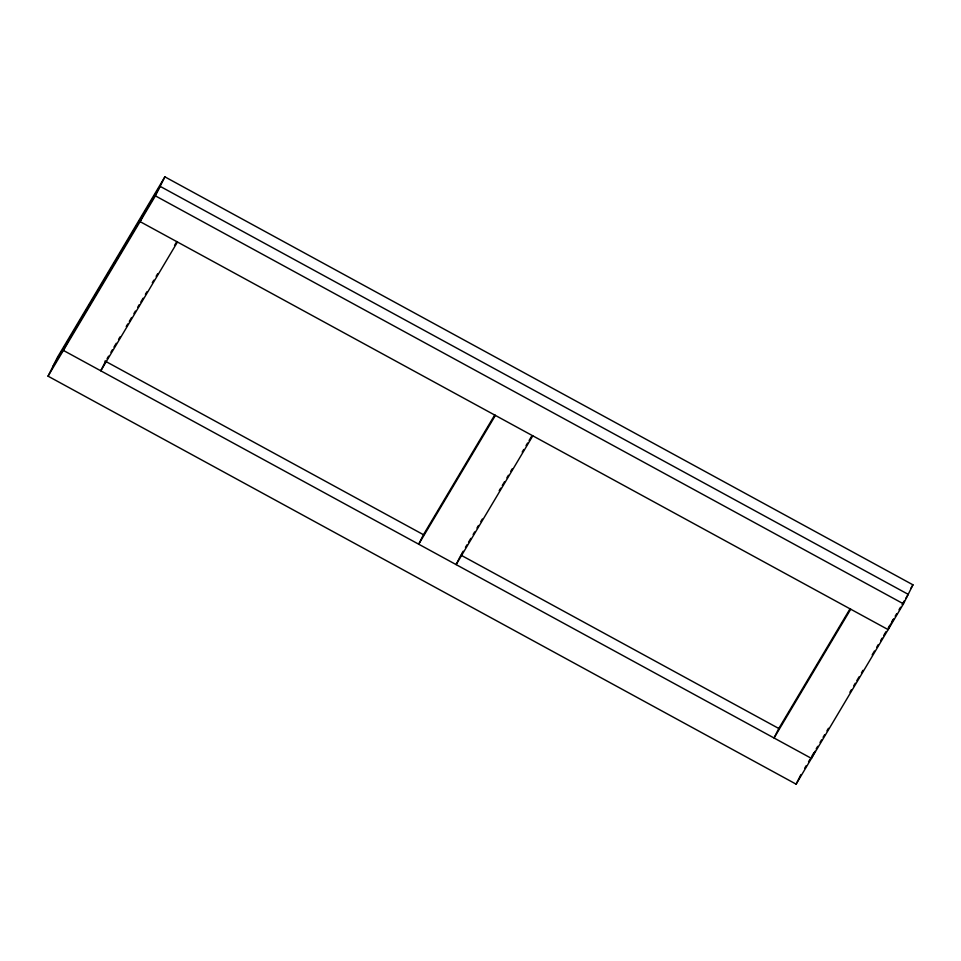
<?xml version="1.0" encoding="UTF-8"?>
<svg xmlns="http://www.w3.org/2000/svg" width="961" height="961" viewBox="0 0 961 961"><rect width="100%" height="100%" fill="white"/><g stroke="black" fill="none" stroke-linecap="round" stroke-linejoin="round"><path stroke-width="1.44" d="M48.05 376.171L57.528 357.156L164.884 176.848L912.95 584.829L903.472 603.844L796.116 784.152L48.05 376.171L155.406 195.864L164.884 176.848M68.123 340.903L63.39 350.417L811.456 758.397L815.012 751.262M144.811 212.117L140.066 221.619L888.132 629.611L892.877 620.097M105.53 361.3L100.785 370.814L177.473 242.016M460.271 556.287L456.127 564.6L532.802 435.813M796.116 784.152L800.861 774.65M52.795 366.658L160.139 186.35L908.205 594.342L905.911 598.198M107.067 358.729L108.593 356.147M110.899 352.291L112.437 349.708M113.963 347.137L116.269 343.269M118.563 339.413L120.101 336.83M126.227 326.524L127.765 323.953M129.303 321.382L131.597 317.514M133.903 313.646L135.429 311.076M137.735 307.208L139.273 304.637M140.799 302.054L143.105 298.198M145.399 294.33L146.937 291.76M152.306 282.738L153.832 280.168M156.138 276.3L157.676 273.729M174.542 245.391L176.836 241.523M494.771 414.924L423.465 534.7L418.72 544.202L495.395 415.416M461.628 553.812L463.166 551.23M465.46 547.374L466.998 544.791M468.536 542.22L470.83 538.352M473.136 534.484L474.662 531.913M476.968 528.045L478.494 525.475M480.8 521.607L482.338 519.036M499.203 490.699L500.741 488.128M502.267 485.545L504.573 481.689M506.867 477.821L508.405 475.251M510.699 471.383L512.237 468.8M522.207 452.066L523.733 449.484M526.039 445.628L527.577 443.045M529.103 440.474L531.409 436.606M850.101 608.709L778.794 728.486L774.049 738L850.725 609.202M910.656 588.697L912.95 584.829M804.693 768.211L806.231 765.629M808.525 761.773L810.063 759.19M811.589 756.619L813.895 752.751M816.189 748.883L817.727 746.313M820.033 742.445L821.559 739.874M823.096 737.291L824.634 734.721M826.928 730.853L828.466 728.282M849.932 692.22L851.47 689.65M853.764 685.782L855.302 683.211M856.84 680.628L859.134 676.76M861.44 672.904L862.966 670.322M872.168 654.873L874.474 651.005M876.768 647.149L878.306 644.567M880.6 640.699L882.138 638.128M883.676 635.557L885.97 631.689M888.276 627.821L889.802 625.251M892.108 621.383L893.646 618.812M895.172 616.229L896.709 613.659M899.003 609.791L900.541 607.22M902.079 604.637L904.373 600.781M155.406 195.864L903.472 603.844M105.001 361.012L423.717 534.845M460.595 554.953L779.323 728.774"/></g></svg>
